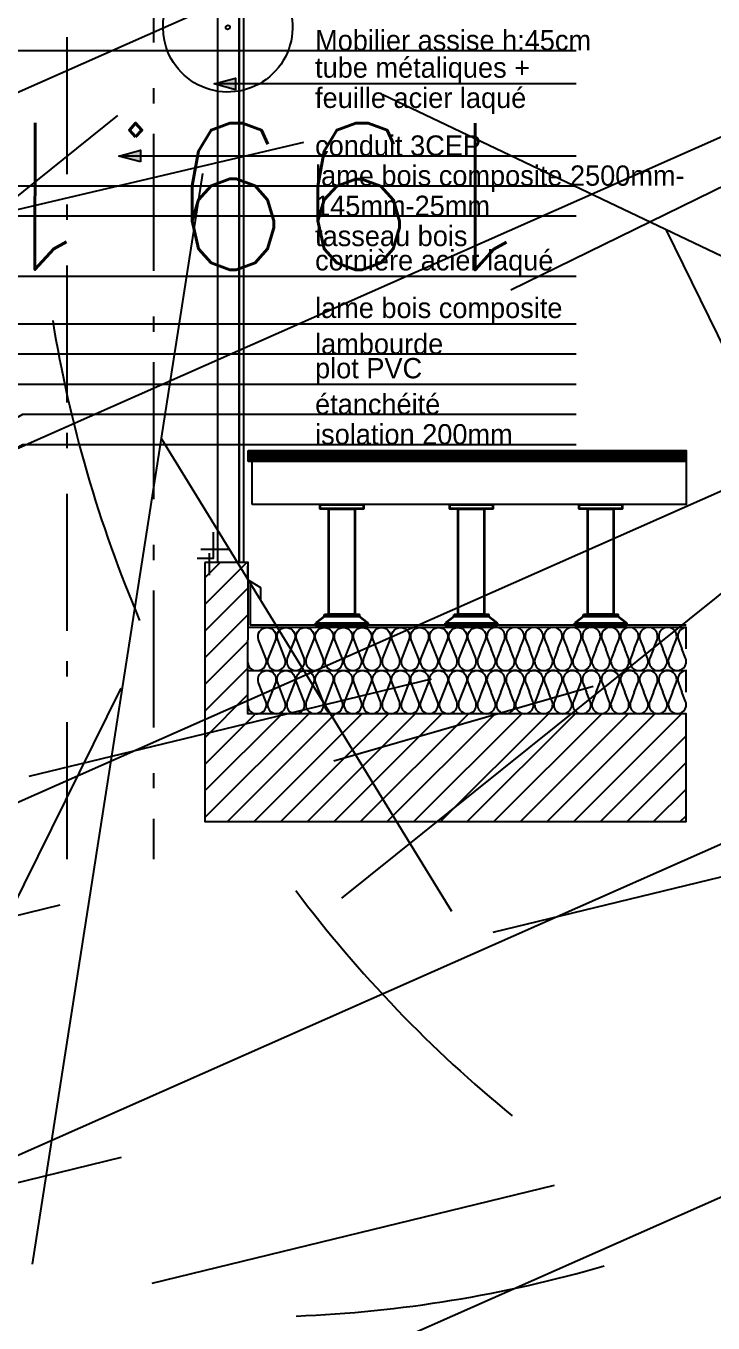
# Model space of a CAD drawing. Extents: x -594 to 29166, y -5797 to 14313.
# Drawn here: x 13718.4 to 13877.7, y 3449.5 to 3750.1 of the extents above; entities that cross this region are included whole.
import ezdxf
from ezdxf.enums import TextEntityAlignment as Align
from ezdxf.lldxf.tags import DXFTag

# ---------------------------------------------------------------- set-up
doc = ezdxf.new("R2010")
doc.units = 0
doc.linetypes.add('Style de ligne -15', pattern=[2.0832800000000002, 1.25, -0.41656, 0.1388600000000001, -0.2778600000000001])
doc.layers.get('0').update_dxf_attribs({"color": 252})
for name, color, linetype in [('A SITE', 252, 'Continuous'), ('B GÈnÈral_Hatch', 252, 'Continuous'), ('B Général', 252, 'Continuous'), ('C ANNOTATIONS-prestations', 252, 'Continuous'), ('Fond topo - TAL', 252, 'Continuous'), ('Fond topo - TAL_HAC', 252, 'Continuous'), ('Fond topo - VEG', 252, 'Continuous'), ('Fond topo - Z_500', 252, 'Continuous'), ('Général', 252, 'Continuous'), ('prlm-VRD', 252, 'Continuous'), ('SA - EBC', 252, 'Continuous')]:
    doc.layers.add(name, color=color, linetype=linetype)
for name, color, linetype, lineweight in [('B BATI-murs', 252, 'Continuous', 35), ('Fond topo - P', 252, 'Continuous', 50), ('Fond topo - VOI', 252, 'Continuous', 25)]:
    doc.layers.add(name, color=color, linetype=linetype, lineweight=lineweight)
for name, color, linetype, plot in [('Fond topo - N', 252, 'Continuous', False), ('Fond topo - NCACHE', 252, 'Continuous', False), ('Fond topo - ZCACHE', 252, 'Continuous', False)]:
    doc.layers.add(name, color=color, linetype=linetype, plot=plot)
doc.styles.add('Eurostile', font='')
doc.styles.add('SIMPLEX', font='simplex_.ttf', dxfattribs={"height": 1.25})
doc.styles.get('Eurostile').set_extended_font_data('Eurostile')
tags = doc.linetypes.add('L16', pattern=[0.37500001490116125, 0.300000011920929, -0.07500000298023224]).pattern_tags.tags
tags[6:7] = [DXFTag(74, 4), DXFTag(75, 0), DXFTag(340, '0'), DXFTag(46, 0.0), DXFTag(50, 0.0), DXFTag(44, 0.0), DXFTag(45, 0.0)]
tags[4:5] = [DXFTag(74, 4), DXFTag(75, 0), DXFTag(340, '0'), DXFTag(46, 0.0), DXFTag(50, 0.0), DXFTag(44, 0.0), DXFTag(45, 0.0)]
pattern_1 = [(0, (0.5291666661738418, -0.705555555637693), (0.3527777774492279, -0.4409722221811535), [])]

# ---------------------------------------------------------------- blocks, each defined once
blk = doc.blocks.new('B n0.Groupe-148-1')
at = {"layer": 'B BATI-murs', "linetype": 'Continuous'}
for p, q in [((124095.7357063103, -122354.5125734118), (124093.7357063103, -122356.0125734118)), ((124105.7357063103, -122356.0125734118), (124103.7357063103, -122354.5125734118))]:
    blk.add_line(p, q, dxfattribs=at)
at = {"layer": 'B BATI-murs', "linetype": 'Continuous', "flags": 128}
for points in [[(124094.7357063103, -122328.5190959634), (124104.7357063103, -122328.5190959634), (124104.7357063103, -122329.5190959634), (124094.7357063103, -122329.5190959634)], [(124096.7357063103, -122329.5190959634), (124102.7357063103, -122329.5190959634), (124102.7357063103, -122354.0125734118), (124096.7357063103, -122354.0125734118)], [(124095.7357063103, -122354.0125734118), (124103.7357063103, -122354.0125734118), (124103.7357063103, -122354.5125734118), (124095.7357063103, -122354.5125734118)], [(124093.7357063103, -122356.0125734118), (124105.7357063103, -122356.0125734118), (124105.7357063103, -122356.5125734118), (124093.7357063103, -122356.5125734118)]]:
    blk.add_lwpolyline(points, close=True, dxfattribs=at)
blk = doc.blocks.new('B n0.Groupe-149-1')
at = {"layer": 'B BATI-murs', "linetype": 'Continuous'}
for p, q in [((124125.7357063103, -122354.5125734118), (124123.7357063103, -122356.0125734118)), ((124135.7357063103, -122356.0125734118), (124133.7357063103, -122354.5125734118))]:
    blk.add_line(p, q, dxfattribs=at)
at = {"layer": 'B BATI-murs', "linetype": 'Continuous', "flags": 128}
for points in [[(124124.7357063103, -122328.5190959634), (124134.7357063103, -122328.5190959634), (124134.7357063103, -122329.5190959634), (124124.7357063103, -122329.5190959634)], [(124126.7357063103, -122329.5190959634), (124132.7357063103, -122329.5190959634), (124132.7357063103, -122354.0125734118), (124126.7357063103, -122354.0125734118)], [(124125.7357063103, -122354.0125734118), (124133.7357063103, -122354.0125734118), (124133.7357063103, -122354.5125734118), (124125.7357063103, -122354.5125734118)], [(124123.7357063103, -122356.0125734118), (124135.7357063103, -122356.0125734118), (124135.7357063103, -122356.5125734118), (124123.7357063103, -122356.5125734118)]]:
    blk.add_lwpolyline(points, close=True, dxfattribs=at)
blk = doc.blocks.new('B n0.Groupe-150-1')
at = {"layer": 'B BATI-murs', "linetype": 'Continuous'}
for p, q in [((124155.7357063103, -122354.5125734118), (124153.7357063103, -122356.0125734118)), ((124165.7357063103, -122356.0125734118), (124163.7357063103, -122354.5125734118))]:
    blk.add_line(p, q, dxfattribs=at)
at = {"layer": 'B BATI-murs', "linetype": 'Continuous', "flags": 128}
for points in [[(124154.7357063103, -122328.5190959634), (124164.7357063103, -122328.5190959634), (124164.7357063103, -122329.5190959634), (124154.7357063103, -122329.5190959634)], [(124156.7357063103, -122329.5190959634), (124162.7357063103, -122329.5190959634), (124162.7357063103, -122354.0125734118), (124156.7357063103, -122354.0125734118)], [(124155.7357063103, -122354.0125734118), (124163.7357063103, -122354.0125734118), (124163.7357063103, -122354.5125734118), (124155.7357063103, -122354.5125734118)], [(124153.7357063103, -122356.0125734118), (124165.7357063103, -122356.0125734118), (124165.7357063103, -122356.5125734118), (124153.7357063103, -122356.5125734118)]]:
    blk.add_lwpolyline(points, close=True, dxfattribs=at)
blk = doc.blocks.new('B n0.Groupe-151-1')
at = {"layer": 'B GÈnÈral_Hatch', "linetype": 'Continuous'}
h = blk.add_hatch(dxfattribs=at)
h.set_pattern_fill('BOIS FIL HOR', color=256, style=0, pattern_type=2)
h.set_pattern_definition(pattern_1)
h.paths.add_polyline_path([(124078.0230946129, -122316.0190959634), (124092.5230946129, -122316.0190959634), (124092.5230946129, -122318.5190959634), (124078.0230946129, -122318.5190959634)])
h = blk.add_hatch(dxfattribs=at)
h.set_pattern_fill('BOIS FIL HOR', color=256, style=0, pattern_type=2)
h.set_pattern_definition(pattern_1)
h.paths.add_polyline_path([(124092.5230946129, -122316.0190959634), (124107.0230946129, -122316.0190959634), (124107.0230946129, -122318.5190959634), (124092.5230946129, -122318.5190959634)])
h = blk.add_hatch(dxfattribs=at)
h.set_pattern_fill('BOIS FIL HOR', color=256, style=0, pattern_type=2)
h.set_pattern_definition(pattern_1)
h.paths.add_polyline_path([(124107.0230946129, -122316.0190959634), (124121.5230946129, -122316.0190959634), (124121.5230946129, -122318.5190959634), (124107.0230946129, -122318.5190959634)])
h = blk.add_hatch(dxfattribs=at)
h.set_pattern_fill('BOIS FIL HOR', color=256, style=0, pattern_type=2)
h.set_pattern_definition(pattern_1)
h.paths.add_polyline_path([(124121.5230946129, -122316.0190959634), (124136.0230946129, -122316.0190959634), (124136.0230946129, -122318.5190959634), (124121.5230946129, -122318.5190959634)])
h = blk.add_hatch(dxfattribs=at)
h.set_pattern_fill('BOIS FIL HOR', color=256, style=0, pattern_type=2)
h.set_pattern_definition(pattern_1)
h.paths.add_polyline_path([(124136.0230946129, -122316.0190959634), (124150.5230946129, -122316.0190959634), (124150.5230946129, -122318.5190959634), (124136.0230946129, -122318.5190959634)])
h = blk.add_hatch(dxfattribs=at)
h.set_pattern_fill('BOIS FIL HOR', color=256, style=0, pattern_type=2)
h.set_pattern_definition(pattern_1)
h.paths.add_polyline_path([(124150.5230946129, -122316.0190959634), (124165.0230946129, -122316.0190959634), (124165.0230946129, -122318.5190959634), (124150.5230946129, -122318.5190959634)])
h = blk.add_hatch(dxfattribs=at)
h.set_pattern_fill('BOIS FIL HOR', color=256, style=0, pattern_type=2)
h.set_pattern_definition(pattern_1)
h.paths.add_polyline_path([(124165.0230946129, -122316.0190959634), (124179.5230946129, -122316.0190959634), (124179.5230946129, -122318.5190959634), (124165.0230946129, -122318.5190959634)])
at = {"layer": 'B Général'}
for p, q in [((124077.9667088454, -122347.0295087741), (124077.9667088454, -122357.0249496292)), ((124078.4667088454, -122347.0295087741), (124078.4667088454, -122356.5249496292)), ((124179.5230946129, -122357.0249496292), (124077.9667088454, -122357.0249496292)), ((124179.5230946129, -122356.5249496292), (124078.4667088454, -122356.5249496292))]:
    blk.add_line(p, q, dxfattribs=at)
at = {"layer": 'B Général', "linetype": 'Continuous'}
for p, q in [((124133.5152012138, -122359.8710954317), (124134.3562555532, -122362.0176233302)), ((124137.9375535202, -122359.8710954317), (124138.7786078596, -122362.0176233302)), ((124142.3599058266, -122359.8710954317), (124143.200960166, -122362.0176233302)), ((124146.7822581329, -122359.8710954317), (124147.6233124724, -122362.0176233302)), ((124151.2046104393, -122359.8710954317), (124152.0456647788, -122362.0176233302)), ((124155.6269627457, -122359.8710954317), (124156.4680170851, -122362.0176233302)), ((124160.0493150521, -122359.8710954317), (124160.8903693915, -122362.0176233302)), ((124164.4716673585, -122359.8710954317), (124165.3127216979, -122362.0176233302)), ((124168.8940196649, -122359.8710954317), (124169.7350740043, -122362.0176233302)), ((124173.3163719713, -122359.8710954317), (124174.1574263107, -122362.0176233302)), ((124177.7387242777, -122359.8710954317), (124178.5797786171, -122362.0176233302)), ((124077.9712636467, -122367.0176233302), (124179.5230946129, -122367.0176233302)), ((124133.5152012138, -122369.8710954317), (124134.3562555532, -122372.0176233302)), ((124137.9375535202, -122369.8710954317), (124138.7786078596, -122372.0176233302)), ((124142.3599058266, -122369.8710954317), (124143.200960166, -122372.0176233302)), ((124146.7822581329, -122369.8710954317), (124147.6233124724, -122372.0176233302)), ((124151.2046104393, -122369.8710954317), (124152.0456647788, -122372.0176233302)), ((124155.6269627457, -122369.8710954317), (124156.4680170851, -122372.0176233302)), ((124160.0493150521, -122369.8710954317), (124160.8903693915, -122372.0176233302)), ((124164.4716673585, -122369.8710954317), (124165.3127216979, -122372.0176233302)), ((124168.8940196649, -122369.8710954317), (124169.7350740043, -122372.0176233302)), ((124173.3163719713, -122369.8710954317), (124174.1574263107, -122372.0176233302)), ((124177.7387242777, -122369.8710954317), (124178.5797786171, -122372.0176233302))]:
    blk.add_line(p, q, dxfattribs=at)
at = {"layer": 'B Général', "linetype": 'Continuous', "flags": 128}
for points in [[(124078.0230946129, -122316.0190959634), (124092.5230946129, -122316.0190959634), (124092.5230946129, -122318.5190959634), (124078.0230946129, -122318.5190959634)], [(124092.5230946129, -122316.0190959634), (124107.0230946129, -122316.0190959634), (124107.0230946129, -122318.5190959634), (124092.5230946129, -122318.5190959634)], [(124107.0230946129, -122316.0190959634), (124121.5230946129, -122316.0190959634), (124121.5230946129, -122318.5190959634), (124107.0230946129, -122318.5190959634)], [(124121.5230946129, -122316.0190959634), (124136.0230946129, -122316.0190959634), (124136.0230946129, -122318.5190959634), (124121.5230946129, -122318.5190959634)], [(124136.0230946129, -122316.0190959634), (124150.5230946129, -122316.0190959634), (124150.5230946129, -122318.5190959634), (124136.0230946129, -122318.5190959634)], [(124150.5230946129, -122316.0190959634), (124165.0230946129, -122316.0190959634), (124165.0230946129, -122318.5190959634), (124150.5230946129, -122318.5190959634)], [(124165.0230946129, -122316.0190959634), (124179.5230946129, -122316.0190959634), (124179.5230946129, -122318.5190959634), (124165.0230946129, -122318.5190959634)]]:
    blk.add_lwpolyline(points, close=True, dxfattribs=at)
at = {"layer": 'B Général', "flags": 128}
blk.add_lwpolyline([(124080.9548963061, -122350.8575726787), (124080.9589219236, -122347.8575729783), (124077.9589219236, -122345.9571262571), (124077.9581448626, -122342.8571278042)], dxfattribs=at)
at = {"layer": 'B Général', "linetype": 'Continuous', "flags": 128}
for points in [[(124077.9712636467, -122365.1426233302, 0.4142135623730951), (124079.8462636467, -122367.0176233302), (124080.1824397999, -122367.0176233302, 0.5283351923662496), (124082.1290822159, -122364.1641512286), (124080.4469735371, -122359.8710954317, -0.5283351923662496), (124082.3936159531, -122357.0176233302, -0.5283351923695654), (124084.3402583691, -122359.8710954317), (124082.6581496903, -122364.1641512286, 0.5283351923695654), (124084.6047921063, -122367.0176233302, 0.5283351923662496), (124086.5514345223, -122364.1641512286), (124084.8693258435, -122359.8710954317, -0.5283351923662496), (124086.8159682595, -122357.0176233302, -0.5283351923695654), (124088.7626106755, -122359.8710954317), (124087.0805019966, -122364.1641512286, 0.5283351923695654), (124089.0271444127, -122367.0176233302, 0.5283351923728812), (124090.9737868287, -122364.1641512286), (124089.2916781498, -122359.8710954317, -0.5283351923662496), (124091.2383205659, -122357.0176233302, -0.5283351923695654), (124093.1849629819, -122359.8710954317), (124091.502854303, -122364.1641512286, 0.5283351923695654), (124093.4494967191, -122367.0176233302, 0.5283351923662496), (124095.3961391351, -122364.1641512286), (124093.7140304562, -122359.8710954317, -0.5283351923662496), (124095.6606728723, -122357.0176233302, -0.5283351923695654), (124097.6073152883, -122359.8710954317), (124095.9252066094, -122364.1641512286, 0.5283351923728812), (124097.8718490255, -122367.0176233302, 0.5283351923662496), (124099.8184914415, -122364.1641512286), (124098.1363827626, -122359.8710954317, -0.5283351923662496), (124100.0830251786, -122357.0176233302, -0.5283351923695654), (124102.0296675947, -122359.8710954317), (124100.3475589158, -122364.1641512286, 0.5283351923695654), (124102.2942013318, -122367.0176233302, 0.5283351923662496), (124104.2408437479, -122364.1641512286), (124102.558735069, -122359.8710954317, -0.5283351923662496), (124104.505377485, -122357.0176233302, -0.5283351923695654), (124106.4520199011, -122359.8710954317), (124104.7699112222, -122364.1641512286, 0.5283351923695654), (124106.7165536382, -122367.0176233302, 0.5283351923662496), (124108.6631960542, -122364.1641512286), (124106.9810873754, -122359.8710954317, -0.5283351923662496), (124108.9277297914, -122357.0176233302, -0.5283351923695654), (124110.8743722074, -122359.8710954317), (124109.1922635286, -122364.1641512286, 0.5283351923695654), (124111.1389059446, -122367.0176233302, 0.5283351923662496), (124113.0855483606, -122364.1641512286), (124111.4034396818, -122359.8710954317, -0.5283351923662496), (124113.3500820978, -122357.0176233302, -0.5283351923695654), (124115.2967245138, -122359.8710954317), (124113.614615835, -122364.1641512286, 0.5283351923695654), (124115.561258251, -122367.0176233302, 0.5283351923662496), (124117.507900667, -122364.1641512286), (124115.8257919882, -122359.8710954317, -0.5283351923662496), (124117.7724344042, -122357.0176233302, -0.5283351923695654), (124119.7190768202, -122359.8710954317), (124118.0369681414, -122364.1641512286, 0.5283351923695654), (124119.9836105574, -122367.0176233302, 0.5283351923662496), (124121.9302529734, -122364.1641512286), (124120.2481442946, -122359.8710954317, -0.5283351923728812), (124122.1947867106, -122357.0176233302, -0.5283351923695654), (124124.1414291266, -122359.8710954317), (124122.4593204478, -122364.1641512286, 0.5283351923695654), (124124.4059628638, -122367.0176233302, 0.5283351923662496), (124126.3526052798, -122364.1641512286), (124124.670496601, -122359.8710954317, -0.5283351923662496), (124126.617139017, -122357.0176233302, -0.5283351923695654), (124128.563781433, -122359.8710954317), (124126.8816727542, -122364.1641512286, 0.5283351923695654), (124128.8283151702, -122367.0176233302, 0.5283351923662496), (124130.7749575862, -122364.1641512286), (124129.0928489074, -122359.8710954317, -0.5283351923662496), (124131.0394913234, -122357.0176233302, -0.5283351923728812), (124132.9861337394, -122359.8710954317), (124132.1450794, -122362.0176233302)], [(124136.5674317064, -122362.0176233302), (124137.4084860458, -122359.8710954317, 0.3358776010535602), (124136.7239267753, -122357.4415287893, 0.3358776009871887), (124134.1997604842, -122357.4415287893, 0.3358776009356079), (124133.5152012137, -122359.8710954317)], [(124140.9897840128, -122362.0176233302), (124141.8308383522, -122359.8710954317, 0.3358776010546906), (124141.1462790817, -122357.4415287893, 0.3358776009896587), (124138.6221127905, -122357.4415287893, 0.3358776009253826), (124137.9375535201, -122359.8710954316)], [(124145.4121363192, -122362.0176233302), (124146.2531906586, -122359.8710954317, 0.3358776010561462), (124145.5686313881, -122357.4415287893, 0.3358776009871887), (124143.0444650969, -122357.4415287893, 0.3358776009356079), (124142.3599058265, -122359.8710954317)], [(124149.8344886256, -122362.0176233302), (124150.6755429649, -122359.8710954317, 0.3358776010546906), (124149.9909836944, -122357.4415287893, 0.3358776009859182), (124147.4668174033, -122357.4415287893, 0.3358776009344533), (124146.7822581329, -122359.8710954316)], [(124154.256840932, -122362.0176233302), (124155.0978952714, -122359.8710954317, 0.3358776010535602), (124154.4133360008, -122357.4415287893, 0.3358776009871887), (124151.8891697098, -122357.4415287893, 0.3358776009304628), (124151.2046104393, -122359.8710954316)], [(124158.6791932383, -122362.0176233302), (124159.5202475778, -122359.8710954317, 0.3358776010005547), (124158.8356883072, -122357.4415287893, 0.3358776009890589), (124156.3115220161, -122357.4415287893, 0.3358776009356079), (124155.6269627457, -122359.8710954317)], [(124163.1015455447, -122362.0176233302), (124163.9425998842, -122359.8710954317, 0.3358776010561462), (124163.2580406136, -122357.4415287893, 0.3358776009871887), (124160.7338743225, -122357.4415287893, 0.3358776009297229), (124160.0493150521, -122359.8710954316)], [(124167.5238978511, -122362.0176233302), (124168.3649521905, -122359.8710954317, 0.3358776010535602), (124167.68039292, -122357.4415287893, 0.3358776009890589), (124165.1562266289, -122357.4415287893, 0.3358776009297229), (124164.4716673585, -122359.8710954316)], [(124171.9462501575, -122362.0176233302), (124172.7873044969, -122359.8710954317, 0.3358776010535602), (124172.1027452264, -122357.4415287893, 0.3358776009890589), (124169.5785789353, -122357.4415287893, 0.3358776009356079), (124168.8940196649, -122359.8710954317)], [(124176.3686024639, -122362.0176233302), (124177.2096568033, -122359.8710954317, 0.3358776010561462), (124176.5250975328, -122357.4415287893, 0.3358776009871887), (124174.0009312417, -122357.4415287893, 0.3358776009356079), (124173.3163719713, -122359.8710954317)], [(124179.5230946129, -122362.0176233302), (124179.5230946129, -122357.023930198, 0.2376453336985639), (124177.913794636, -122357.9980838961, 0.237645333666664), (124177.7387242777, -122359.8710954317)], [(124132.1450794, -122362.0176233302), (124131.3040250605, -122364.1641512287, 0.3358776009290986), (124131.988584331, -122366.593717871, 0.3358776009622052), (124134.5127506221, -122366.5937178711, 0.3358776010625151), (124135.1973098926, -122364.1641512286), (124134.3562555532, -122362.0176233302)], [(124136.5674317064, -122362.0176233302), (124135.7263773669, -122364.1641512288, 0.3358776009301396), (124136.4109366374, -122366.593717871, 0.3358776009585356), (124138.9351029285, -122366.5937178711, 0.3358776010649851), (124139.619662199, -122364.1641512286), (124138.7786078596, -122362.0176233302)], [(124140.9897840128, -122362.0176233302), (124140.1487296733, -122364.1641512287, 0.3358776009221971), (124140.8332889438, -122366.593717871, 0.3358776009610057), (124143.3574552348, -122366.5937178711, 0.3358776010012947), (124144.0420145054, -122364.1641512286), (124143.200960166, -122362.0176233302)], [(124145.4121363192, -122362.0176233302), (124144.5710819797, -122364.1641512287, 0.3358776009279684), (124145.2556412501, -122366.593717871, 0.3358776010002093), (124147.7798075412, -122366.5937178711, 0.3358776010012947), (124148.4643668118, -122364.1641512286), (124147.6233124724, -122362.0176233302)], [(124149.8344886256, -122362.0176233302), (124148.9934342861, -122364.1641512288, 0.3358776009301396), (124149.6779935566, -122366.593717871, 0.3358776009572652), (124152.2021598476, -122366.5937178711, 0.3358776010625151), (124152.8867191182, -122364.1641512286), (124152.0456647788, -122362.0176233302)], [(124154.256840932, -122362.0176233302), (124153.4157865925, -122364.1641512287, 0.335877600929424), (124154.1003458629, -122366.593717871, 0.3358776009455151), (124156.6245121538, -122366.5937178712, 0.3358776010785221), (124157.3090714246, -122364.1641512286), (124156.4680170851, -122362.0176233302)], [(124158.6791932383, -122362.0176233302), (124157.8381388989, -122364.1641512287, 0.335877600929123), (124158.5226981694, -122366.593717871, 0.3358776009572652), (124161.0468644604, -122366.5937178711, 0.3358776010625151), (124161.731423731, -122364.1641512286), (124160.8903693915, -122362.0176233302)], [(124163.1015455447, -122362.0176233302), (124162.2604912053, -122364.1641512288, 0.3358776009301396), (124162.9450504758, -122366.593717871, 0.3358776009871887), (124165.4692167669, -122366.593717871, 0.3358776009210689), (124166.1537760374, -122364.1641512288), (124165.3127216979, -122362.0176233302)], [(124167.5238978511, -122362.0176233302), (124166.6828435117, -122364.1641512288, 0.3358776009301396), (124167.3674027822, -122366.593717871, 0.3358776009572652), (124169.8915690732, -122366.5937178711, 0.3358776010625151), (124170.5761283438, -122364.1641512286), (124169.7350740043, -122362.0176233302)], [(124171.9462501575, -122362.0176233302), (124171.1051958181, -122364.1641512287, 0.3358776009279684), (124171.7897550885, -122366.593717871, 0.3358776010002093), (124174.3139213796, -122366.5937178711, 0.3358776010012947), (124174.9984806502, -122364.1641512286), (124174.1574263107, -122362.0176233302)], [(124176.3686024639, -122362.0176233302), (124175.5275481245, -122364.1641512288, 0.2834670471592932), (124175.918246788, -122366.3233892202, 0.2834670471422215), (124178.0228523036, -122366.9443479732, 0.2834670471951168), (124179.5230946129, -122365.3430275296), (124179.5230946129, -122364.510745016, 0.04329122767069952), (124179.4208329566, -122364.1641512286), (124178.5797786171, -122362.0176233302)], [(124077.9712636467, -122375.1426233302, 0.4142135623730951), (124079.8462636467, -122377.0176233302), (124080.1824397999, -122377.0176233302, 0.5283351923662496), (124082.1290822159, -122374.1641512286), (124080.4469735371, -122369.8710954317, -0.5283351923662496), (124082.3936159531, -122367.0176233302, -0.5283351923695654), (124084.3402583691, -122369.8710954317), (124082.6581496903, -122374.1641512286, 0.5283351923695654), (124084.6047921063, -122377.0176233302, 0.5283351923662496), (124086.5514345223, -122374.1641512286), (124084.8693258435, -122369.8710954317, -0.5283351923662496), (124086.8159682595, -122367.0176233302, -0.5283351923695654), (124088.7626106755, -122369.8710954317), (124087.0805019966, -122374.1641512286, 0.5283351923695654), (124089.0271444127, -122377.0176233302, 0.5283351923728812), (124090.9737868287, -122374.1641512286), (124089.2916781498, -122369.8710954317, -0.5283351923662496), (124091.2383205659, -122367.0176233302, -0.5283351923695654), (124093.1849629819, -122369.8710954317), (124091.502854303, -122374.1641512286, 0.5283351923695654), (124093.4494967191, -122377.0176233302, 0.5283351923662496), (124095.3961391351, -122374.1641512286), (124093.7140304562, -122369.8710954317, -0.5283351923662496), (124095.6606728723, -122367.0176233302, -0.5283351923695654), (124097.6073152883, -122369.8710954317), (124095.9252066094, -122374.1641512286, 0.5283351923728812), (124097.8718490255, -122377.0176233302, 0.5283351923662496), (124099.8184914415, -122374.1641512286), (124098.1363827626, -122369.8710954317, -0.5283351923662496), (124100.0830251786, -122367.0176233302, -0.5283351923695654), (124102.0296675947, -122369.8710954317), (124100.3475589158, -122374.1641512286, 0.5283351923695654), (124102.2942013318, -122377.0176233302, 0.5283351923662496), (124104.2408437479, -122374.1641512286), (124102.558735069, -122369.8710954317, -0.5283351923662496), (124104.505377485, -122367.0176233302, -0.5283351923695654), (124106.4520199011, -122369.8710954317), (124104.7699112222, -122374.1641512286, 0.5283351923695654), (124106.7165536382, -122377.0176233302, 0.5283351923662496), (124108.6631960542, -122374.1641512286), (124106.9810873754, -122369.8710954317, -0.5283351923662496), (124108.9277297914, -122367.0176233302, -0.5283351923695654), (124110.8743722074, -122369.8710954317), (124109.1922635286, -122374.1641512286, 0.5283351923695654), (124111.1389059446, -122377.0176233302, 0.5283351923662496), (124113.0855483606, -122374.1641512286), (124111.4034396818, -122369.8710954317, -0.5283351923662496), (124113.3500820978, -122367.0176233302, -0.5283351923695654), (124115.2967245138, -122369.8710954317), (124113.614615835, -122374.1641512286, 0.5283351923695654), (124115.561258251, -122377.0176233302, 0.5283351923662496), (124117.507900667, -122374.1641512286), (124115.8257919882, -122369.8710954317, -0.5283351923662496), (124117.7724344042, -122367.0176233302, -0.5283351923695654), (124119.7190768202, -122369.8710954317), (124118.0369681414, -122374.1641512286, 0.5283351923695654), (124119.9836105574, -122377.0176233302, 0.5283351923662496), (124121.9302529734, -122374.1641512286), (124120.2481442946, -122369.8710954317, -0.5283351923728812), (124122.1947867106, -122367.0176233302, -0.5283351923695654), (124124.1414291266, -122369.8710954317), (124122.4593204478, -122374.1641512286, 0.5283351923695654), (124124.4059628638, -122377.0176233302, 0.5283351923662496), (124126.3526052798, -122374.1641512286), (124124.670496601, -122369.8710954317, -0.5283351923662496), (124126.617139017, -122367.0176233302, -0.5283351923695654), (124128.563781433, -122369.8710954317), (124126.8816727542, -122374.1641512286, 0.5283351923695654), (124128.8283151702, -122377.0176233302, 0.5283351923662496), (124130.7749575862, -122374.1641512286), (124129.0928489074, -122369.8710954317, -0.5283351923662496), (124131.0394913234, -122367.0176233302, -0.5283351923728812), (124132.9861337394, -122369.8710954317), (124132.1450794, -122372.0176233302)], [(124136.5674317064, -122372.0176233302), (124137.4084860458, -122369.8710954317, 0.3358776010535602), (124136.7239267753, -122367.4415287893, 0.3358776009871887), (124134.1997604842, -122367.4415287893, 0.3358776009356079), (124133.5152012137, -122369.8710954317)], [(124140.9897840128, -122372.0176233302), (124141.8308383522, -122369.8710954317, 0.3358776010546906), (124141.1462790817, -122367.4415287893, 0.3358776009896587), (124138.6221127906, -122367.4415287893, 0.3358776009320077), (124137.9375535202, -122369.8710954316)], [(124145.4121363192, -122372.0176233302), (124146.2531906586, -122369.8710954317, 0.3358776010561462), (124145.5686313881, -122367.4415287893, 0.3358776009871887), (124143.0444650969, -122367.4415287893, 0.3358776009356079), (124142.3599058265, -122369.8710954317)], [(124149.8344886256, -122372.0176233302), (124150.6755429649, -122369.8710954317, 0.3358776010546906), (124149.9909836944, -122367.4415287893, 0.3358776009859182), (124147.4668174034, -122367.4415287893, 0.3358776009320077), (124146.7822581329, -122369.8710954316)], [(124154.256840932, -122372.0176233302), (124155.0978952714, -122369.8710954317, 0.3358776010535602), (124154.4133360008, -122367.4415287893, 0.3358776009871887), (124151.8891697098, -122367.4415287893, 0.3358776009304628), (124151.2046104393, -122369.8710954316)], [(124158.6791932383, -122372.0176233302), (124159.5202475778, -122369.8710954317, 0.3358776010005547), (124158.8356883072, -122367.4415287893, 0.3358776009890589), (124156.3115220161, -122367.4415287893, 0.3358776009356079), (124155.6269627457, -122369.8710954317)], [(124163.1015455447, -122372.0176233302), (124163.9425998842, -122369.8710954317, 0.3358776010561462), (124163.2580406136, -122367.4415287893, 0.3358776009871887), (124160.7338743225, -122367.4415287893, 0.3358776009297229), (124160.0493150521, -122369.8710954316)], [(124167.5238978511, -122372.0176233302), (124168.3649521905, -122369.8710954317, 0.3358776010535602), (124167.68039292, -122367.4415287893, 0.3358776009871887), (124165.1562266289, -122367.4415287893, 0.3358776009356079), (124164.4716673585, -122369.8710954317)], [(124171.9462501575, -122372.0176233302), (124172.7873044969, -122369.8710954317, 0.3358776010535602), (124172.1027452264, -122367.4415287893, 0.3358776009890589), (124169.5785789353, -122367.4415287893, 0.3358776009356079), (124168.8940196649, -122369.8710954317)], [(124176.3686024639, -122372.0176233302), (124177.2096568033, -122369.8710954317, 0.3358776010561462), (124176.5250975328, -122367.4415287893, 0.3358776009871887), (124174.0009312417, -122367.4415287893, 0.3358776009356079), (124173.3163719713, -122369.8710954317)], [(124179.5230946129, -122372.0176233302), (124179.5230946129, -122367.023930198, 0.2376453336985639), (124177.913794636, -122367.9980838961, 0.237645333666664), (124177.7387242777, -122369.8710954317)], [(124132.1450794, -122372.0176233302), (124131.3040250605, -122374.1641512287, 0.3358776009319833), (124131.988584331, -122376.5937178711, 0.3358776009877885), (124134.5127506223, -122376.5937178709, 0.3358776009191987), (124135.1973098927, -122374.1641512288), (124134.3562555532, -122372.0176233302)], [(124136.5674317064, -122372.0176233302), (124135.7263773669, -122374.1641512287, 0.335877600923927), (124136.4109366374, -122376.5937178711, 0.3358776009865889), (124138.9351029286, -122376.5937178709, 0.3358776009217845), (124139.6196621991, -122374.1641512288), (124138.7786078596, -122372.0176233302)], [(124140.9897840128, -122372.0176233302), (124140.1487296733, -122374.1641512287, 0.3358776009257972), (124140.8332889437, -122376.593717871, 0.3358776010014089), (124143.3574552349, -122376.5937178711, 0.3358776010561704), (124144.0420145054, -122374.1641512286), (124143.200960166, -122372.0176233302)], [(124145.4121363192, -122372.0176233302), (124144.5710819797, -122374.1641512287, 0.3358776009254985), (124145.2556412501, -122376.593717871, 0.3358776010002093), (124147.7798075412, -122376.5937178711, 0.3358776009995646), (124148.4643668118, -122374.1641512286), (124147.6233124724, -122372.0176233302)], [(124149.8344886256, -122372.0176233302), (124148.9934342861, -122374.1641512288, 0.3358776009301396), (124149.6779935566, -122376.5937178711, 0.3358776009871887), (124152.2021598478, -122376.5937178709, 0.3358776009191987), (124152.8867191183, -122374.1641512288), (124152.0456647788, -122372.0176233302)], [(124154.256840932, -122372.0176233302), (124153.4157865925, -122374.1641512288, 0.3358776009268383), (124154.100345863, -122376.593717871, 0.3358776009572652), (124156.624512154, -122376.5937178711, 0.3358776010586405), (124157.3090714246, -122374.1641512286), (124156.4680170851, -122372.0176233302)], [(124158.6791932383, -122372.0176233302), (124157.8381388989, -122374.1641512287, 0.3358776009261226), (124158.5226981694, -122376.5937178711, 0.3358776009871887), (124161.0468644606, -122376.5937178709, 0.3358776009145841), (124161.731423731, -122374.1641512288), (124160.8903693915, -122372.0176233302)], [(124163.1015455447, -122372.0176233302), (124162.2604912053, -122374.1641512287, 0.335877600923927), (124162.9450504758, -122376.5937178711, 0.3358776009871887), (124165.4692167669, -122376.593717871, 0.3358776009229392), (124166.1537760374, -122374.1641512287), (124165.3127216979, -122372.0176233302)], [(124167.5238978511, -122372.0176233302), (124166.6828435117, -122374.1641512287, 0.335877600923927), (124167.3674027822, -122376.5937178711, 0.3358776009871887), (124169.8915690734, -122376.5937178709, 0.3358776009191987), (124170.5761283438, -122374.1641512288), (124169.7350740043, -122372.0176233302)], [(124171.9462501575, -122372.0176233302), (124171.105195818, -122374.1641512287, 0.3358776009254985), (124171.7897550885, -122376.593717871, 0.3358776010002093), (124174.3139213796, -122376.5937178711, 0.3358776009995646), (124174.9984806502, -122374.1641512286), (124174.1574263107, -122372.0176233302)], [(124176.3686024639, -122372.0176233302), (124175.5275481245, -122374.1641512288, 0.2834670471592932), (124175.918246788, -122376.3233892202, 0.2834670471422215), (124178.0228523036, -122376.9443479732, 0.283467047189312), (124179.5230946129, -122375.3430275296), (124179.5230946129, -122374.5107450159, 0.04329122763586654), (124179.4208329566, -122374.1641512286), (124178.5797786171, -122372.0176233302)]]:
    blk.add_lwpolyline(points, format="xyb", dxfattribs=at)
at = {"layer": 'Général', "linetype": 'Continuous', "flags": 128}
blk.add_lwpolyline([(124078.9357062549, -122328.5190959634), (124078.9357062549, -122318.5190959634), (124179.5230946129, -122318.5190959634), (124179.5230946129, -122328.5190959634)], close=True, dxfattribs=at)
at = {"layer": 'Général'}
for name in ['B n0.Groupe-148-1', 'B n0.Groupe-149-1', 'B n0.Groupe-150-1']:
    blk.add_blockref(name, (0, 0), dxfattribs=at)
blk = doc.blocks.new('B n0.Groupe-174-1')
at = {"layer": 'B GÈnÈral_Hatch', "linetype": 'Continuous'}
for points in [[(124075.1190022227, -122232.4096641907), (124070.1193073985, -122231.0700000001), (124075.1190022227, -122229.7303358096)], [(124053.0537344678, -122249.1087686555), (124048.0540396436, -122247.769104465), (124053.0537344678, -122246.4294402745)]]:
    blk.add_hatch(color=250, dxfattribs=at).paths.add_polyline_path(points)
at = {"layer": 'B Général', "linetype": 'Continuous'}
for p, q in [((124154.0357063103, -122231.0700000001), (124070.1193073985, -122231.0700000001)), ((124154.0357063103, -122247.769104465), (124048.0540396436, -122247.769104465)), ((124154.0357063103, -122275.709104465), (124015.7889697292, -122275.709104465))]:
    blk.add_line(p, q, dxfattribs=at)
at = {"layer": 'B Général', "linetype": 'Continuous', "flags": 128}
for points in [[(124154.0357063103, -122223.3708955352), (124008.5357063103, -122223.3708955352), (123926.0091529435, -122271.0176233337)], [(124154.0357063103, -122254.754104465), (123978.5357063103, -122254.754104465), (123950.366465318, -122271.0176233337)], [(124154.0357063103, -122261.739104465), (123995.7505171693, -122261.739104465), (123971.5369163421, -122275.7188334198)], [(124154.0357063103, -122286.7396600241), (124000.9409279395, -122286.7396600241), (123950.2274572724, -122316.0190959634)], [(124154.0357063103, -122293.7246600241), (124000.9409279395, -122293.7246600241), (123950.3357063103, -122322.9415983522)], [(124154.0357063103, -122300.7096600241), (124021.3357063103, -122300.7096600241), (123973.1683503305, -122328.5190959634)], [(124154.0357063103, -122307.6946600241), (124025.7505171693, -122307.6946600241), (123940.6249020689, -122356.7756185741)], [(124154.0357063103, -122314.6796600242), (124025.7505171693, -122314.6796600242), (123947.4824934315, -122359.8530293533)]]:
    blk.add_lwpolyline(points, dxfattribs=at)
for points in [[(124075.1190022227, -122232.4096641907), (124070.1193073985, -122231.0700000001), (124075.1190022227, -122229.7303358096)], [(124053.0537344678, -122249.1087686555), (124048.0540396436, -122247.769104465), (124053.0537344678, -122246.4294402745)]]:
    blk.add_lwpolyline(points, close=True, dxfattribs=at)
at = {"layer": 'C ANNOTATIONS-prestations', "char_height": 4.703703703703704, "attachment_point": 7, "line_spacing_factor": 0.8945783132530118, "style": 'Eurostile'}
for s, insert, width in [('Mobilier assise h:45cm', (124093.5357063103, -122223.3708955352), 78.02616965937632), ('tube métaliques +\\Pfeuille acier laqué', (124093.5357063103, -122238.0550000001), 80.5), ('conduit 3CEP', (124093.5357063103, -122247.769104465), 78.02616965937632), ('lame bois composite 2500mm- 145mm-25mm', (124093.5357063103, -122261.739104465), 89.5), ('tasseau bois ', (124093.5357063103, -122268.724104465), 95.82345091838506), ('cornière acier laqué', (124093.5357063103, -122275.709104465), 95.82345091838506), ('lame bois composite', (124093.5357063103, -122286.7396600241), 95.82345091838506), ('lambourde', (124093.5357063103, -122293.7246600241), 95.82345091838506), ('plot PVC', (124093.5357063103, -122300.7096600241), 95.82345091838506), ('étanchéité', (124093.5357063103, -122307.6946600241), 95.82345091838506), ('isolation 200mm', (124093.5357063103, -122314.6796600242), 95.82345091838506)]:
    blk.add_mtext(s, dxfattribs=dict(at, insert=insert, width=width))
blk = doc.blocks.new('A 90.PTOPO')
at = {"layer": 'Fond topo - NCACHE', "style": 'SIMPLEX'}
blk.add_attdef('MAT', text='', height=0.34, dxfattribs=at).set_placement((0.09999999986030161, -0.09999999962747097), align=Align.TOP_LEFT)
at = {"layer": 'Fond topo - ZCACHE', "style": 'SIMPLEX'}
blk.add_attdef('ALT', (0.09999999986030161, 0.09999999962747097), '', height=0.34, dxfattribs=at)
blk = doc.blocks.new('A 90.VEG14')
at = {"ltscale": 2, "flags": 128}
for points in [[(0.5, 0, -1), (-0.5, 0, -1)], [(0.016, 0, -1), (-0.016, 0, -1)]]:
    blk.add_lwpolyline(points, format="xyb", close=True, dxfattribs=at)
blk = doc.blocks.new('A 90.VEG12')
at = {"ltscale": 2}
for p, q in [((0.01815258799999997, 0.057406781), (0.100441039, 0.47293725)), ((0.05749608, 0.253444298), (0.145517598, 0.414706841)), ((0.037902722, 0.15845596), (-0.06593155700000003, 0.344147082)), ((-0.158788295, 0.086017079), (-0.245985314, 0.284587218)), ((0.04981112299999996, 0.033821695), (0.391570728, 0.285894318)), ((0.2917471699999999, 0.208620217), (0.392372872, 0.233301274)), ((-0.05229389700000003, 0.02983962500000001), (-0.383643778, 0.204631851)), ((0.122915307, -0.02992704099999999), (0.317230371, 0.05540147100000001))]:
    blk.add_line(p, q, dxfattribs=at)
for start, end in [(90, 103.8461539085843), (34.61538499867542, 48.46153799321151), (6.923076979206323, 20.76923090842763)]:
    blk.add_arc((0, 0), 0.496982058, start, end, dxfattribs=at)
blk = doc.blocks.new('A$C380262B1')
at = {"layer": 'SA - EBC'}
h = blk.add_hatch(dxfattribs=at)
h.set_pattern_fill('_USER', color=256, scale=75, angle=-335.8284639255295, style=0, pattern_type=0)
h.set_pattern_definition([(24.17153607447054, (-355966725.0913794, -417896002.4038396), (-30.71023888770651, 68.42427367140989), [])])
h.paths.add_polyline_path([(9533.967289561406, -8391.022676602006), (7823.560263682157, -8197.032719478011), (7677.26634000428, -8624.200356937945), (6795.644808141515, -8561.406107898802), (5968.179506575689, -8295.55842038244), (5307.727831928059, -7899.99740216881, -0.3248648439675891), (5215.66356504336, -6186.960641667247, -0.2814891280233847), (6034.588919347152, -5793.906059488654), (6977.488194359466, -5966.359615046531, 0.1695292869953866), (8622.524935239926, -5863.042801246047, 0.3340686001642133), (8902.106720628217, -5382.998490706086, 0.09326601099187866), (8620.675744628534, -4484.154293872416, 0.153138720952933), (7983.041431754827, -3856.574170198292), (6774.001917056739, -3250.65084323287), (5737.27900213562, -2651.023222506046, -0.1642525569746835), (4858.435642998666, -1650.659172795713), (4817.150435736403, -1198.612694069743), (4848.756969021633, -647.3217743448913), (5422.659926814958, 1808.548009581864, 0.4390366150430304), (6435.564773995429, 2874.098786618561, -0.09336270403907257), (6508.739385334775, 3486.828686110675, 0.1042719612268155), (6540.439700800925, 3811.755312792957), (6460.564939025789, 4655.403570830822), (7373.38954936713, 4920.791836176068), (7554.008261486888, 4259.8578767851), (7298.873095074669, 4188.137014396489), (7509.021686343476, 3441.03382807225, -0.2009829630450486), (7456.712778378278, 3016.095944307745), (7105.68882166408, 2168.347155954689), (7082.51023539342, 1970.99042609334), (7207.488740049303, 1059.89730162546), (7767.198439734057, -779.9824859946966), (8823.304629139602, -984.4878826290369, 0.1214178809896852), (9894.772318005562, -3098.331943433732, 0.01018302281994621), (10254.53238859773, -3499.40192066133), (9617.819940159097, -3345.007801242173), (9300.242931814864, -4358.367580920458), (9996.567213023081, -4620.499769318849), (9784.691719617695, -7276.41688529402), (9646.94292745553, -8212.627615593374)])
at = {"layer": 'Fond topo - TAL', "ltscale": 2, "flags": 128}
blk.add_lwpolyline([(6275.89609012939, 2814.07193094492), (6116.214623302221, 2704.925582744181), (5915.405983803794, 2509.227343276143), (5704.241474205628, 2305.02010807395), (5472.977322107181, 2020.056887250394), (5394.409921625629, 1864.994806796312), (5387.704791780561, 1716.383168287575), (5422.402935335413, 1111.354705970734, 0.01722442098464425), (5426.068811537698, 884.0421079657972, 0.04305158201332675), (5437.886550044641, 798.0808554217219, 0.001177569187106519), (5513.290372723714, 468.6669829301536, 0.002427729877448871), (5550.964989326894, 309.369040466845, 0.001967021161989692), (5665.979576995596, -158.5412297397852, 0.009053492578674051)], format="xyb", dxfattribs=at)
at = {"layer": 'Fond topo - TAL_HAC', "ltscale": 2}
for p, q in [((5594.567993329838, 437.2833677567542), (5688.033513864502, 459.1967537999153)), ((5624.352062260732, 312.2773639857769), (5717.669096635655, 334.814690425992)), ((5731.915622390807, 276.1577792465687), (5918.49706126377, 321.449795179069)), ((5584.91740655154, 271.1188739165664), (5631.566279148683, 282.4273964390159)), ((5599.130449304357, 212.614210229367), (5645.768177369609, 223.9686065353453)), ((5652.897870354354, 194.7462095879018), (5746.162148052827, 217.5008680671453))]:
    blk.add_line(p, q, dxfattribs=at)
at = {"layer": 'Fond topo - VOI', "linetype": 'L16', "ltscale": 2, "flags": 128}
blk.add_lwpolyline([(5392.407969431952, 1111.904269549996, 0.01722442130375293), (5396.107164770365, 882.525622472167, 0.04305158241120926), (5408.627218520269, 791.4557883515954, 0.001177569187763674), (5484.062571497634, 461.9041703641415, 0.002427729493112618), (5521.804238390177, 302.3227220401168, 0.001967020956825959), (5636.875169211999, -165.8167663961649, 0.009053493585175633), (5664.113873941824, -266.960016451776, 0.02150890483590385), (5693.746245000511, -355.1410974003375, 0.003755857879048691), (5888.642630679533, -850.696587562561, 0.006031040761159129), (6008.609275799245, -1139.030693657696, 0.008024603406108846), (6104.830426676199, -1353.119766991585, 0.04845863152505209), (6216.053937375546, -1540.669515356421, 0.03430654925623074), (6414.407409727573, -1775.824036449194, 0.02760387630777388), (6638.150424184278, -1982.723907381296, 0.04574181495738096), (6790.166542027146, -2086.655191704631, 0.003041655411540011), (6905.363101279363, -2149.915267992765, 0.0008412879643141841), (7323.613393446431, -2375.387286581099, 0.002454288050361413), (7422.52728305757, -2427.871722541749, 0.001190149676915431), (7627.286710543558, -2534.613265283406, 0.2729859319538775), (7818.640415603295, -2537.865278497338, 0.5229621065076793), (7831.962817022577, -2392.043141648173, -0.00786055030879591), (7655.119823943824, -2220.974797196686, -0.01612499385767952), (7572.994566615671, -2133.528076577932, -0.005612051181520921), (7234.075024491176, -1739.662334322929, -0.02310981858493283), (7157.358596613631, -1639.397700689733, -0.02656853706870258), (7047.00267999433, -1460.921823047101, -0.03868213082134395), (6987.748695677146, -1329.415004514158, -0.007175393436975411), (6937.438285909593, -1183.32435907796, -0.004924544095459816), (6869.306644191965, -968.754799850285, -0.003633774744343019), (6784.960411116481, -686.4572174847126, -0.005756498423518589), (6735.071917390451, -507.2855721227825, -0.02086462172059421), (6680.986850569025, -263.5070498101413, -0.01528835093536459), (6631.409636558965, 73.58195064589381, -0.009986619233383176), (6606.898569175974, 329.5134760439396, -0.02421681082814337), (6604.025940550491, 435.5511002242565, -0.004068535890819898), (6607.786591118202, 563.0926269106567, -0.001171863945288602), (6625.482830638066, 1005.729702953249, -0.00152953393264567), (6646.950672985986, 1478.675435110927, -0.006277708744472327), (6653.980015730485, 1593.814995978028, -0.02954878833963652), (6665.949301002547, 1683.544186316431, -0.007897955815137008), (6735.661067813635, 2014.690958615392, -0.009534637172886556), (6803.580167004839, 2289.433746226132, -0.03049426633253396), (6831.640211259946, 2373.435025289655, -0.01959706265007154), (6864.077265607193, 2445.57635160163, -0.007385007286054106), (6960.320823127404, 2632.030238676816, -0.00703834365838784), (7075.096242548898, 2839.478127937764, -0.02475780953821647), (7111.427237140015, 2896.292627044022, -0.03116737178628414), (7157.645668694749, 2953.358696680516, 0.01624541013141497), (7249.477941682562, 3060.073339007795, 0.01140558707328078), (7334.763849945739, 3171.03962264955, 0.007490832612850338), (7458.135183434933, 3344.7704016231, 0.04894958720658051), (7477.731918497011, 3380.245566368103, 0.0172000170103988), (7519.617923954502, 3487.450566142797)], format="xyb", dxfattribs=at)
at = {"layer": 'Fond topo - P', "ltscale": 2}
ref = blk.add_blockref('A 90.PTOPO', (5670.419809641317, 485.824909992516), dxfattribs=dict(at, xscale=100, yscale=100, zscale=100, rotation=179.9607580165254))
ref.add_attrib('MAT', '5006', dxfattribs={"layer": 'Fond topo - N', "color": 0, "ltscale": 2, "height": 34, "rotation": 179.9607579854925, "style": 'SIMPLEX'}).set_placement((5660.426661046222, 495.8317567594349), align=Align.TOP_LEFT)
ref.add_attrib('ALT', '199.14', (5743.785577360541, 463.5821923613548), dxfattribs={"layer": 'Fond topo - Z_500', "color": 0, "ltscale": 2, "height": 34, "rotation": 179.9607579854925, "style": 'SIMPLEX'})
at = {"layer": 'Fond topo - VEG', "ltscale": 2, "zscale": 100}
for name, p, xscale, yscale, rotation in [('A 90.VEG12', (5674.074351415038, 486.9938150048256), 603.8399999999998, 603.8399999999998, 182.3278434684567), ('A 90.VEG12', (5926.031442405656, 466.1161537282169), 603.8399999999998, 603.8399999999998, 182.3278434684567), ('A 90.VEG14', (5670.419809641317, 485.824909992516), 29.99999999999999, 29.99999999999999, 197.7368755850334)]:
    blk.add_blockref(name, p, dxfattribs=dict(at, xscale=xscale, yscale=yscale, rotation=rotation))

msp = doc.modelspace()

# ---------------------------------------------------------------- hatches: boundary and pattern name
at = {"layer": 'B GÈnÈral_Hatch', "linetype": 'Continuous'}
h = msp.add_hatch(dxfattribs=at)
h.set_pattern_fill('45_0_15_52', color=256, style=0, pattern_type=2)
h.set_pattern_definition([(45, (-110308.0947783708, 125967.7141044684), (3.527777774492279, -2.645833334565396), [])])
h.paths.add_polyline_path([(13759.87433413135, 3625.714547216674), (13759.88133738202, 3565.695589879775), (13871.42831624209, 3565.696054011598), (13871.42831624209, 3590.694505131076), (13769.87952541256, 3590.6925503862), (13769.92831624209, 3624.860644550688), (13769.92831624209, 3625.714547216674)])

# ---------------------------------------------------------------- linework, layer by layer
at = {"layer": 'A SITE', "linetype": 'Style de ligne -15', "lineweight": 50, "ltscale": 25.4}
msp.add_open_spline([(4176.460323989, 5442.268083721201), (4369.671814654253, 5480.305082514233), (4562.883305319505, 5518.342081307264), (4903.035870079556, 5519.770962749722), (5243.188434839607, 5521.199844192178), (5979.862232432676, 5524.644192387673), (6716.536030025745, 5528.088540583168), (7278.196035443951, 5527.680984529125), (7839.856040862154, 5527.273428475082), (8021.33605249903, 5527.04436151977), (8202.816064135908, 5526.815294564457), (8808.175518535207, 5525.355672830381), (9413.534972934507, 5523.896051096305), (10716.35055125782, 5525.292875773189), (12019.16612958114, 5526.689700450073), (12242.59736941556, 5526.219074095052), (12466.02860924998, 5525.748447740031), (12816.58825669966, 5520.962446153984), (13167.14790414932, 5516.176444567938), (13202.67334411069, 5616.323253230989), (13238.19878407206, 5716.470061894041), (13267.88797985007, 5802.201202280354), (13297.57717562809, 5887.932342666667), (13327.26637146807, 5973.663483182873), (13356.95556730804, 6059.39462369908), (13408.40586833479, 6207.963585019167), (13459.85616936153, 6356.532546339254), (13477.00626972637, 6406.055533505653), (13494.1563700912, 6455.578520672052), (13528.56424594086, 6560.211756405557), (13562.97212179051, 6664.844992139062), (13573.34426940263, 6696.386357049848), (13583.71641701474, 6727.927721960633), (13599.14459516289, 6774.844311820367), (13614.57277331104, 6821.7609016801), (13678.89845151418, 7117.445058481407), (13743.22412971732, 7413.129215282714), (13957.44417426001, 7453.649993311512), (14171.6642188027, 7494.17077134031), (14164.33110006091, 7534.454284825461), (14156.99798131911, 7574.737798310613), (14190.69856097776, 7584.1885789299), (14224.3991406364, 7593.639359549188), (14227.54598275065, 7586.876309721521), (14230.6928248649, 7580.113259893854), (14293.31613396937, 7599.075882379029), (14355.93944307384, 7618.038504864206), (14360.33627129155, 7603.518153668139), (14364.73309950925, 7588.997802472074), (14537.19463817218, 7591.452871283189), (14709.72105367121, 7640.318572682433), (14664.80085229129, 7789.364483691123), (14619.88065091136, 7938.410394699813), (15047.10136485209, 8062.384212492531), (15474.32207879282, 8186.35803028525), (15686.72011032906, 8247.99634733282), (15899.1181418653, 8309.634664380394), (15904.18095425764, 8311.16615035549), (15909.24376664999, 8312.697636330588), (15908.24632720474, 8315.994988719141), (15907.24888775948, 8319.292341107695), (17672.66370066847, 8849.18489157519), (19438.07851357746, 9379.077442042686), (19648.94625719312, 9442.84166650947), (19859.81400080878, 9506.605890976254), (20255.34999765514, 9309.740046358256), (20650.88599450151, 9112.87420174026), (20960.83037043088, 8222.925854629979), (21270.77474636025, 7332.977507519699), (21180.20482578994, 7304.155253916865), (21089.63490521962, 7275.333000314032), (21163.08192130905, 7017.583632131451), (21236.52893739848, 6759.834263948869), (21251.59096196499, 6763.900398713808), (21266.65298653151, 6767.966533478745), (21275.66331628615, 6734.589920389879), (21284.67364604079, 6701.213307301014), (21269.90174220742, 6697.225493309333), (21255.12983837404, 6693.237679317652), (21270.02909754186, 6638.046934804524), (21284.92835670968, 6582.856190291396), (21291.18791271421, 6584.546016145794), (21297.44746871873, 6586.235842000193), (21305.99505503359, 6495.045994312171), (21402.88127022713, 6506.77370062368), (21487.34614140726, 6527.117243858374), (21571.8110125874, 6547.460787093069), (21569.54090915693, 6559.077459708715), (21567.27080572647, 6570.694132324361), (21604.9826147757, 6578.638180696444), (21642.69442382495, 6586.582229068526), (21649.99092684802, 6549.24424479024), (21657.28742987109, 6511.906260511954), (21652.49321263043, 6510.896351562153), (21647.69899538977, 6509.88644261235), (21807.59759874861, 5746.171790918018), (21967.49620210746, 4982.457139223686), (21977.29087856582, 4938.619647976331), (21987.08555502418, 4894.782156728977), (22015.77968985148, 4743.897667099305), (22044.47382467878, 4593.013177469635), (22063.49845796792, 4473.15386370534), (22082.52309125707, 4353.294549941044), (22101.17758034708, 4237.725041504161), (22119.8320694371, 4122.155533067276), (22124.34521501322, 4087.383801149612), (22128.85836058934, 4052.612069231947), (22138.67043277023, 3933.294823616047), (22148.48250495112, 3813.977578000148), (22152.89930715496, 3687.239417307076), (22157.31610935879, 3560.501256614004), (22156.076484195, 3368.858372212821), (22154.83685903121, 3177.215487811639), (22152.19921093334, 3078.786779554529), (22149.56156283546, 2980.358071297419), (22145.45597761818, 2863.604543402881), (22141.35039240089, 2746.851015508344), (22132.84957172425, 2586.184714510545), (22124.3487510476, 2425.518413512747), (22087.73229281092, 1950.645502867765), (22051.11583457425, 1475.772592222784), (21993.93267188069, 847.2728484507301), (21936.74950918714, 218.7731046786765), (21915.72911809816, 183.1543716948916), (21894.70872700917, 147.5356387111067), (21213.22959377029, 141.5663173796755), (20531.75046053142, 135.5969960482442), (20529.70391122794, 160.0584829811443), (20527.65736192447, 184.5199699140445), (20322.85211202239, 176.690893984845), (20118.04686212031, 168.8618180556456), (19882.16605612223, 159.8448189737624), (19646.28525012414, 150.8278198918793), (19256.88795437214, 145.1817412266304), (18867.49065862014, 139.5356625613815), (18773.40076004949, -158.0539794890239), (18679.31086147885, -455.6436215394293), (18604.52972435834, -1398.2892427307), (18529.74858723784, -2340.934863921971), (18635.05281645298, -2777.584667182492), (18740.3570456681, -3214.234470443014), (18588.75649128179, -3295.852804806581), (18437.15593689547, -3377.471139170148), (18384.51067286626, -3407.386502780186), (18331.86540883705, -3437.301866390224), (18280.61346701965, -3484.555506740129), (18229.36152520225, -3531.809147090034), (18125.26721579346, -3688.348619902795), (18021.17290638468, -3844.888092715555), (17973.14358509049, -3961.195121001385), (17925.1142637963, -4077.502149287216), (17903.6595444782, -4188.267269896076), (17882.2048251601, -4299.032390504935), (17853.8311819437, -4428.724102620885), (17825.4575387273, -4558.415814736834), (17795.32097892486, -4816.051617467339), (17765.18441912243, -5073.687420197844), (17828.42555699479, -5320.211674328882), (17891.66669486716, -5566.73592845992), (16164.83861855822, -5333.520038808841), (14438.01054224929, -5100.304149157763), (14043.04613360993, -5030.62411782032), (13648.08172497056, -4960.944086482877), (13506.14388269963, -4936.078551666066), (13364.20604042869, -4911.213016849256), (13220.84792956359, -4883.357134984888), (13077.48981869849, -4855.501253120519), (12791.93663099906, -4799.706438058725), (12506.38344329963, -4743.911622996931), (12128.34885504419, -4679.679125337937), (11750.31426678875, -4615.446627678944), (11530.96657057306, -4571.296341279807), (11311.61887435737, -4527.14605488067), (10549.50275420606, -4375.436976027418), (9787.386634054754, -4223.727897174167), (9847.497623255429, -3981.593318758593), (9907.608612456102, -3739.45874034302), (9806.224612371345, -3461.390401503092), (9704.840612286585, -3183.322062663164), (9715.186505392605, -3083.78428544866), (9725.532398498623, -2984.246508234157), (9824.047302511954, -2441.958219058206), (9922.562206525283, -1899.669929882255), (9651.720328772337, -1701.166952330637), (9380.878451019391, -1502.663974779018), (9447.608481402609, -1104.824686992503), (9514.338511785827, -706.9853992059885), (9834.997575414756, -611.0330797781556), (10155.65663904368, -515.0807603503229), (10247.11430860766, 11.58272047775972), (10338.57197817164, 538.2462013058423), (10143.19891171326, 564.034399210519), (9947.825845254876, 589.8225971151958), (9948.480143309253, 594.7796016490087), (9949.134441363629, 599.7366061828216), (9614.749591614567, 638.6852105942904), (9280.364741865505, 677.6338150057593), (8737.858740855809, 744.5739853015723), (8195.352739846112, 811.5141555973853), (7103.907474774716, 948.2615167649813), (6012.462209703319, 1085.008877932577), (5516.206690876444, 1145.917004896744), (5019.951172049568, 1206.825131860911), (4567.056891918675, 1262.264872866837), (4114.162611787784, 1317.704613872763), (4102.179930818145, 1307.408669484968), (4090.197249848507, 1297.112725097174), (3869.943570597327, 1322.109522471705), (3649.689891346147, 1347.106319846236), (3455.220307945352, 1370.40469088167), (3260.750724544557, 1393.703061917104), (3258.524318804017, 1373.559348491966), (3256.297913063478, 1353.415635066829), (2884.9618248586, 1399.247563906887), (2513.625736653723, 1445.079492746946), (2816.188598448748, 2481.82475935111), (3118.751460243772, 3518.570025955275), (3122.582998515823, 3517.421165562354), (3126.414536787875, 3516.272305169434), (3182.802811835182, 3704.331784302535), (3239.191086882488, 3892.391263435636), (3244.935288008489, 3911.548615905299), (3250.679489134491, 3930.705968374963), (3342.692954312362, 4248.16559893286), (3434.706419490234, 4565.625229490758), (3504.836904109278, 4748.284544670305), (3574.967388728322, 4930.943859849853), (3700.502833669992, 5086.55402693077), (3826.038278611662, 5242.164194011688), (4001.249301300331, 5342.216138866444), (4176.460323989, 5442.268083721201)], degree=2, knots=[0, 0, 0, 1, 1, 2, 2, 3, 3, 4, 4, 5, 5, 6, 6, 7, 7, 8, 8, 9, 9, 10, 10, 11, 11, 12, 12, 13, 13, 14, 14, 15, 15, 16, 16, 17, 17, 18, 18, 19, 19, 20, 20, 21, 21, 22, 22, 23, 23, 24, 24, 25, 25, 26, 26, 27, 27, 28, 28, 29, 29, 30, 30, 31, 31, 32, 32, 33, 33, 34, 34, 35, 35, 36, 36, 37, 37, 38, 38, 39, 39, 40, 40, 41, 41, 42, 42, 43, 43, 44, 44, 45, 45, 46, 46, 47, 47, 48, 48, 49, 49, 50, 50, 51, 51, 52, 52, 53, 53, 54, 54, 55, 55, 56, 56, 57, 57, 58, 58, 59, 59, 60, 60, 61, 61, 62, 62, 63, 63, 64, 64, 65, 65, 66, 66, 67, 67, 68, 68, 69, 69, 70, 70, 71, 71, 72, 72, 73, 73, 74, 74, 75, 75, 76, 76, 77, 77, 78, 78, 79, 79, 80, 80, 81, 81, 82, 82, 83, 83, 84, 84, 85, 85, 86, 86, 87, 87, 88, 88, 89, 89, 90, 90, 91, 91, 92, 92, 93, 93, 94, 94, 95, 95, 96, 96, 97, 97, 98, 98, 99, 99, 100, 100, 101, 101, 102, 102, 103, 103, 104, 104, 105, 105, 106, 106, 107, 107, 108, 108, 109, 109, 110, 110, 111, 111, 112, 112, 113, 113, 114, 114, 115, 115, 115], dxfattribs=at)
at = {"layer": 'B Général', "linetype": 'Continuous'}
for p, q in [((13765.45067778447, 3628.737811362967), (13758.97740042669, 3628.737811362967)), ((13760.89999995765, 3627.914547216671), (13760.89999995765, 3622.799999988187))]:
    msp.add_line(p, q, dxfattribs=at)
at = {"layer": 'B Général', "linetype": 'Style de ligne -15', "ltscale": 25.4, "flags": 128}
msp.add_lwpolyline([(13727.99999999996, 3556.982376669825), (13727.99999999996, 3842.696481134713), (13747.99999999996, 3842.696481134713), (13747.99999999996, 3556.982376669825)], dxfattribs=at)
at = {"layer": 'B Général', "linetype": 'Continuous', "flags": 128}
for points in [[(13762.87433413137, 3822.696481134713), (13767.87433413135, 3822.696481134713), (13767.87433413135, 3625.714547216674), (13762.87433413137, 3625.714547216674)], [(13767.87433413135, 3822.696481134713), (13768.87433413135, 3822.696481134713), (13768.87433413135, 3625.714547216674), (13767.87433413135, 3625.714547216674)], [(13759.87433413135, 3625.714547216674), (13759.88133738202, 3565.695589879775), (13871.42831624209, 3565.696054011598), (13871.42831624209, 3590.694505131076), (13769.87952541256, 3590.6925503862), (13769.92831624209, 3624.860644550688), (13769.92831624209, 3625.714547216674)]]:
    msp.add_lwpolyline(points, close=True, dxfattribs=at)
msp.add_lwpolyline([(13758.13198418031, 3626.714547216674), (13761.87433413137, 3626.714547216674), (13761.87433413137, 3632.761075509261)], dxfattribs=at)

# ---------------------------------------------------------------- block references
at = {"layer": 'B Général'}
for name in ['B n0.Groupe-174-1', 'B n0.Groupe-151-1']:
    msp.add_blockref(name, (-110308.0947783708, 125967.7141044684), dxfattribs=at)
at = {"layer": 'prlm-VRD'}
msp.add_blockref('A$C380262B1', (8094.782763188872, 3263.943246462347), dxfattribs=at)

doc.saveas('drawing.dxf')
